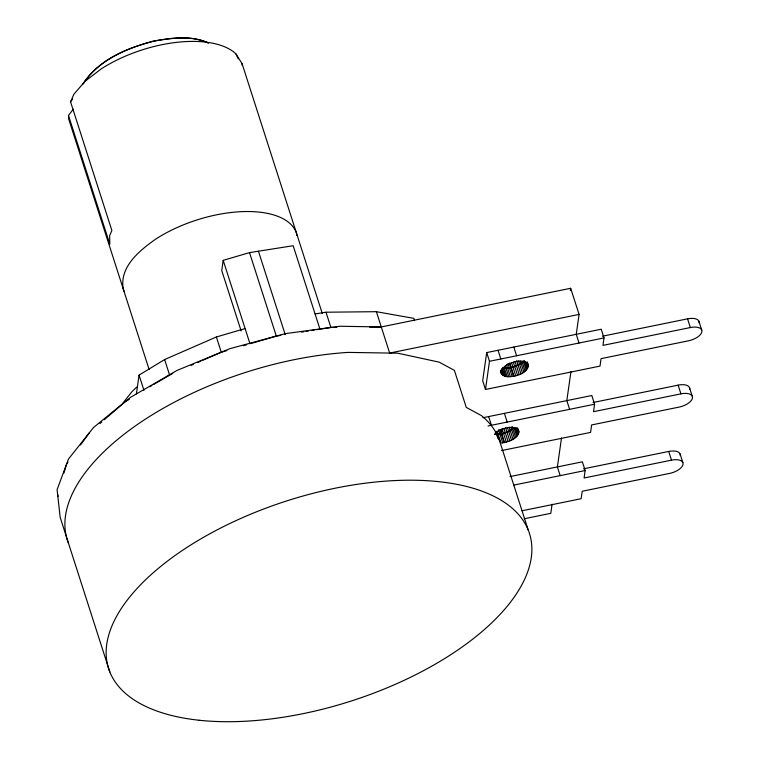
<?xml version="1.0" encoding="UTF-8"?>
<svg xmlns="http://www.w3.org/2000/svg" width="759" height="759" viewBox="0 0 759 759"><rect width="100%" height="100%" fill="white"/><g stroke="black" fill="none" stroke-linecap="round" stroke-linejoin="round"><path stroke-width="1.14" d="M136.392 393.893L139.068 375.126L164.618 359.538L216.381 336.987L245.1 328.562M316.494 329.738L319.966 329.188L293.164 245.717L249.521 252.614L223.193 260.337L221.742 270.555L241.134 330.952M579.041 343.021L576.242 334.311L579.079 314.416L570.683 288.287L381.265 326.939L339.785 326.256L285.393 333.628L285.242 334.681L258.439 251.21M486.699 352.584L482.686 380.762L485.485 389.471L600.008 366.104L601.071 358.646L688.47 340.81A12.998 6.186 -17.8 0 0 701.904 331.626A12.998 6.186 -17.8 0 0 690.358 327.546L602.959 345.383L604.012 337.926L601.223 329.216L486.699 352.584L489.489 361.293L485.485 389.471M494.735 434.328L501.462 433.911L502.211 428.693M527.401 362.83C530.683 373.475 513.691 377.65 505.807 376.492L503.008 367.773L510.902 367.574M570.351 290.621L570.683 288.287M552.087 504.213L550.797 513.331L524.232 518.748M561.499 438.038L557.391 466.918L560.189 475.627M570.929 371.73L566.821 400.61L569.62 409.329M509.991 476.595L582.362 461.823L585.161 470.533L584.098 477.99L671.506 460.153A12.998 6.186 -17.8 0 1 683.043 464.242A12.998 6.186 -17.8 0 1 669.618 473.417L582.219 491.253L581.157 498.71L522.154 510.75M482.942 417.735L591.792 395.515L594.591 404.224L593.529 411.691L680.927 393.855A12.998 6.186 -17.8 0 1 692.474 397.934A12.998 6.186 -17.8 0 1 679.049 407.109L591.64 424.945L590.578 432.412L501.509 450.58M63.946 472.961L66.621 464.024L68.006 462.117M528.444 366.094C526.063 352.897 488.777 368.921 505.807 376.492M517.619 428.048C522.496 437.734 508.255 442.326 500.987 443.066L497.136 431.084M519.023 432.402C515.674 423.105 500.788 428.598 494.963 433.256M73.31 109.163L68.481 115.453L109.818 244.199L109.619 235.66L111.886 230.546L70.549 101.801L73.936 94.173L85.141 81.222L101.127 68.955A91.004 43.282 -17.8 0 1 235.888 53.87L242.074 63.661L322.29 313.505M82.541 84.676C97.664 60.189 126.155 48.396 152.853 41.242C170.898 37.969 190.86 34.961 208.127 42.798M80.454 445.011L89.448 432.649M70.549 101.801L72.684 98.964M83.414 83.452C99.391 59.344 127.948 47.675 154.997 40.891C172.492 37.997 191.856 35.312 208.44 43.13M123.005 402.944L131.971 391.663A156.003 74.202 -17.8 0 1 136.715 387.147M99.979 423.522L101.734 421.995M104.362 419.718L124.542 402.213L129.4 399.253M523.577 361.256C518.15 366.227 510.323 368.912 503.008 367.773M514.147 427.564C509.061 432.326 501.87 434.689 494.953 434.338M149.855 386.767L151.819 385.572M153.783 384.377L172.748 373.371M191.078 365.383L193.232 364.443M197.549 362.565L200.784 361.151M202.938 360.212L221.277 352.223L226.799 350.611M243.364 345.753L246.684 344.776M251.096 343.485L276.323 336.085L280.783 335.383M285.393 333.628L229.901 348.675L177.113 370.383L130.605 397.27L93.547 427.497L68.481 459.015L57.096 489.659L60.179 517.363L109.827 671.971M510.892 367.603L517.904 365.221L523.416 361.388L526.215 370.098M501.462 433.911L508.473 431.529L513.995 427.697L516.784 436.406M579.079 314.416L389.661 353.068L376.379 311.693L326 312.215L315.07 313.941M602.456 336.199L687.559 318.837A12.998 6.186 -17.8 0 1 699.105 322.917M489.489 361.293L604.012 337.926M593.035 402.507L678.138 385.145A12.998 6.186 -17.8 0 1 689.675 389.225M488.009 425.979L594.591 404.224M583.605 468.815L668.707 451.444A12.998 6.186 -17.8 0 1 680.254 455.533M513.947 485.067L585.161 470.533M301.446 332.119L303.761 331.749M306.076 331.389L308.391 331.019M311.864 330.469L314.179 330.108M321.057 329.017L330.896 327.461L336.749 327.404M369.557 327.063L381.265 326.939M376.379 311.693L413.864 318.372L414.556 320.545M235.888 53.87L238.298 58.841M698.925 321.294L701.724 330.004M687.559 318.837L690.358 327.546M689.495 387.593L692.293 396.302M678.138 385.145L680.927 393.855M680.073 453.901L682.863 462.611M668.707 451.444L671.506 460.153M527.296 361.939L528.349 365.202M526.746 362.717L528.141 367.071M525.674 361.531L527.78 368.068M524.232 360.373L527.021 369.083M522.268 362.375L525.067 371.085M520.37 361.17L523.871 372.062M518.558 360.971L522.401 372.944M513.815 347.053L516.613 355.762M516.708 360.753L520.902 373.817M515.019 361.474L519.222 374.548M513.321 362.176L517.515 375.24M511.528 362.698L515.731 375.762M509.744 363.182L513.938 376.246M509.498 363.248L513.691 376.312M507.97 363.457L512.164 376.521M506.566 364.785L510.409 376.758M505.285 365.876L508.786 376.768M504.384 368.03L507.183 376.739M498.046 350.269L500.836 358.979M502.022 368.58L504.469 376.198M501.329 369.168L503.435 375.696M501.054 370.809L502.449 375.164M500.779 371.189L501.832 374.453M500.409 370.667L501.101 372.84M500.57 371.54L501.367 373.921M518.226 429.328L518.919 431.501M516.964 427.934L518.72 433.38M516.253 427.839L518.35 434.366M515.152 427.763L517.6 435.391M512.145 426.501L515.636 437.393M510.949 427.478L514.441 438.37M509.128 427.279L512.98 439.252M504.393 413.351L507.183 422.061M507.629 428.142L511.471 440.125M505.598 427.782L509.792 440.846M503.891 428.484L508.084 441.548M502.107 428.996L506.3 442.07M500.314 429.49L504.507 442.554M500.067 429.556L504.261 442.62M498.549 429.755L502.743 442.829M498.815 438.484L528.188 529.953M495.864 432.184L497.961 438.721M488.616 416.577L491.415 425.287M326 312.215L330.896 327.461M249.521 252.614L276.323 336.085M223.193 260.337L249.996 343.808M216.381 336.987L221.277 352.223M164.618 359.538L169.504 374.785M149.134 369.548L68.557 118.584L68.481 115.453M139.068 375.126L143.963 390.363M57.599 494.185L58.054 496.433M296.731 235.442L296.693 233.781A91.004 43.282 -17.8 0 0 155.747 239.076C139.675 250.479 119.533 266.532 123.176 288.705A91.004 43.282 -17.8 0 0 124.419 291.854M242.074 63.661L242.112 65.321M68.576 543.491A221.011 105.121 -17.8 0 1 348.172 352.394L397.763 353.201L439.176 362.147L454.385 370.373L466.273 407.393L481.481 415.628A221.011 105.121 -17.8 0 1 499.991 441.691M198.991 720.234A221.011 105.121 -17.8 0 0 531.272 557.647A221.011 105.121 -17.8 0 0 226.751 525A221.011 105.121 -17.8 0 0 198.991 720.234"/></g></svg>
